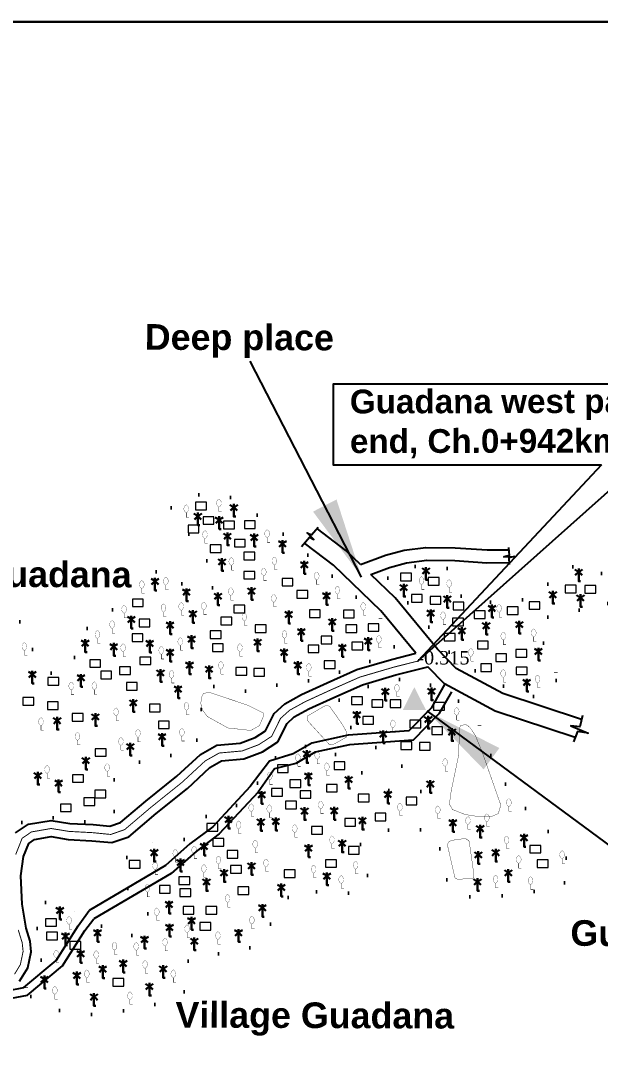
# Model space of a CAD drawing. Header units: millimetres. Extents: x 103 to 33028, y -150542 to -48.
# Drawn here: x 29816 to 30176, y -88851 to -88206 of the extents above; entities that cross this region are included whole.
import ezdxf

# ---------------------------------------------------------------- set-up
doc = ezdxf.new("R2010")
doc.units = ezdxf.units.MM
doc.header["$MEASUREMENT"] = 0
doc.linetypes.add('CENTERX2', pattern=[4, 2.5, -0.5, 0.5, -0.5])
doc.linetypes.add('DOT2', pattern=[0.125, 0, -0.125])
for name, color, linetype, lineweight in [('Bazar', 97, 'Continuous', 15), ('HOUSE', 144, 'Continuous', 18), ('OUTLINE', 7, 'Continuous', 15), ('Pond or Ditch', 7, 'Continuous', 9), ('PUCCA ROAD', 1, 'Continuous', 30)]:
    doc.layers.add(name, color=color, linetype=linetype, lineweight=lineweight)
for name, color, linetype in [('boundary', 7, 'Continuous'), ('Home Stead', 151, 'Continuous'), ('Khal', 4, 'Continuous'), ('TEXT', 5, 'Continuous'), ('Trees', 77, 'Continuous')]:
    doc.layers.add(name, color=color, linetype=linetype)
doc.styles.add('b', font='times.ttf')
doc.styles.get("Standard").update_dxf_attribs({"font": 'arial.ttf'})
doc.styles.add('sum', font='arialbd.ttf')
doc.dimstyles.get("Standard").update_dxf_attribs({"dimtxt": 0.18, "dimasz": 0.18, "dimexe": 0.18, "dimexo": 0.0625, "dimgap": 0.09, "dimtad": 0, "dimtih": 1, "dimtoh": 1, "dimdec": 4, "dimzin": 0, "dimdsep": 46, "dimtxsty": 'Standard', "dimblk": 'DATUMBLANK', "dimcen": 0.09, "dimadec": 0, "dimazin": 0, "dimtfac": 1, "dimtdec": 4, "dimtofl": 0, "dimtmove": 0, "dimatfit": 3, "dimfxl": 1, "dimtolj": 1, "dimtzin": 0, "dimarcsym": 0})

# ---------------------------------------------------------------- blocks, each defined once
blk = doc.blocks.new('A$C7FEE66E4')
at = {"layer": 'Trees', "linetype": 'Continuous', "const_width": 0.000142}
blk.add_lwpolyline([(0, 0.00001, 0.606435), (0, 0.00493, 0.606435)], format="xyb", close=True, dxfattribs=at)
at = {"layer": 'Trees', "linetype": 'Continuous', "const_width": 0.000252}
for points in [[(0, 0.00001), (0, -0.00287)], [(0, -0.00287), (0.00172, -0.00287)]]:
    blk.add_lwpolyline(points, dxfattribs=at)
blk = doc.blocks.new('A$C01DB3217')
at = {"layer": 'Trees', "color": 1, "lineweight": 30}
blk.add_lwpolyline([(0, 0.0028), (0, -0.00714), (0.00154, -0.00714)], dxfattribs=at)
for centre, start, end in [((-0.01201, -0.01535), 41.24911, 62.67823), ((0.01201, -0.01535), 117.32177, 138.75089)]:
    blk.add_arc(centre, 0.01949, start, end, dxfattribs=at)
blk = doc.blocks.new('_DatumBlank')
at = {"color": 0, "linetype": 'ByBlock', "lineweight": -2}
for p, q in [((0, 0.577), (-1, 0)), ((0, -0.577), (0, 0.577)), ((-1, 0), (0, -0.577))]:
    blk.add_line(p, q, dxfattribs=at)

msp = doc.modelspace()

# ---------------------------------------------------------------- hatches: boundary and pattern name
at = {"layer": 'Bazar'}
msp.add_hatch(color=256, dxfattribs=at).paths.add_polyline_path([(30060.88, -88620.16), (30053.66, -88634.42), (30068.11, -88634.42)])

# ---------------------------------------------------------------- linework, layer by layer
at = {"layer": 'boundary', "color": 0, "const_width": 1.32}
msp.add_lwpolyline([(29273.47, -88206.41), (30715.95, -88206.41), (30715.95, -89234.64), (29273.47, -89234.64), (29273.47, -88206.41)], dxfattribs=at)
at = {"layer": 'Home Stead', "color": 7, "linetype": 'DOT2', "lineweight": 50, "ltscale": 159.474072, "flags": 128}
for points in [[(29524.66, -88760.72), (29507.15, -88763.29), (29497.23, -88764.74), (29485.45, -88762.12), (29482.99, -88741.55), (29479.37, -88728.84), (29474.91, -88715.9), (29477.37, -88706.5), (29490.31, -88700.78), (29494.08, -88689.49), (29503.7, -88681.75), (29509.2, -88677.33), (29515.42, -88688.02), (29520.65, -88695.55), (29526.72, -88695.97), (29536.1, -88689.09), (29540.35, -88679.56), (29546.07, -88675.17), (29556.63, -88673.99), (29568.51, -88679.27), (29579.36, -88683.81), (29600.76, -88670.67), (29608.42, -88660.66), (29607.54, -88645.05), (29606.76, -88631.37), (29629.35, -88622.96), (29662.65, -88613.83), (29715.13, -88598.44), (29750.2, -88582.83), (29784.1, -88575.18), (29811.66, -88576.56), (29820.64, -88583.22), (29823.54, -88597.55), (29827.3, -88607.24), (29834.54, -88611.44), (29844.25, -88610.43), (29848.88, -88605.94), (29850.62, -88595.23), (29859.31, -88580.33), (29872.19, -88573.53), (29878.43, -88563.19), (29883.35, -88551.9), (29907.91, -88546.8), (29917.01, -88556.8), (29934.11, -88559.35), (29938.84, -88555.17), (29932.66, -88542.8), (29920.1, -88524.25), (29909.36, -88508.98), (29913.73, -88503.34), (29931.02, -88499.7), (29947.58, -88502.43), (29975.54, -88521.76), (30007.37, -88548.98), (30039.77, -88577.59), (30047.96, -88590.05), (30048.46, -88599.11), (30036.75, -88603.01), (30010.55, -88612.2), (29998.04, -88615.91), (29982.17, -88617.42), (29971.97, -88619.81), (29960.01, -88623.4), (29948.32, -88621.58), (29934.7, -88619.47), (29928.38, -88622.79), (29927.58, -88630.44), (29929.19, -88639.7), (29927.98, -88650.37), (29919.9, -88660.28), (29914.53, -88662.19), (29901.39, -88663.17), (29888.12, -88667.27), (29879.51, -88671.08), (29874.57, -88676.44), (29872.31, -88685.05), (29874.28, -88697.46), (29869.02, -88701.79), (29863.28, -88703.38), (29852.81, -88704.03), (29846.15, -88702.71), (29837.62, -88701.33), (29823.04, -88701.48), (29815.45, -88704.79), (29804.59, -88711.76), (29800.58, -88727.13), (29799.24, -88740.73), (29790.76, -88749.86), (29781.62, -88755.43), (29759.29, -88762.58), (29744.58, -88762.13), (29726.29, -88761.91), (29717.23, -88764.68), (29701.12, -88765.23), (29679.76, -88764.24), (29654.98, -88763.24), (29640.93, -88757.05), (29632.53, -88750.45), (29625.38, -88746.32), (29618.08, -88744.12), (29608.44, -88743.02), (29600.18, -88742.74), (29582.56, -88745.49), (29568.07, -88754.44), (29559.81, -88756.51), (29550.03, -88754.44), (29544.39, -88749.63), (29540.67, -88743.57), (29538.06, -88740.55), (29532, -88739.45), (29527.73, -88741.65), (29525.53, -88745.78), (29525.39, -88753.34), (29524.66, -88760.72)], [(30149.1, -88616.07), (30143.35, -88626.13), (30130.22, -88625.95), (30106.3, -88614.99), (30084.83, -88601.03), (30060.56, -88571.41), (30048.84, -88560.17), (30043.8, -88551.48), (30047.8, -88548.49), (30060.12, -88545.16), (30073.89, -88544.49), (30081.77, -88546.49), (30085.99, -88559.81), (30094.32, -88567.79), (30104.98, -88567.57), (30126.36, -88566.29), (30140.38, -88562.74), (30145.36, -88552.99), (30156.36, -88545.18), (30175.36, -88545.89), (30182.64, -88560.62), (30180.87, -88570.55), (30156.19, -88572.86), (30149.62, -88574.86), (30141.59, -88577.48), (30137.66, -88581.66), (30139.41, -88589.6), (30148.75, -88605.99), (30149.1, -88616.07)], [(29822.32, -88812.48), (29837.45, -88820.71), (29857.37, -88823.96), (29890.12, -88820.33), (29913.48, -88813.06), (29919.04, -88808.65), (29919.8, -88790.85), (29930.53, -88785.69), (29946.23, -88786.26), (29960.98, -88781.48), (29967.3, -88774.59), (29977.68, -88756.32), (29986.49, -88745.99), (30015.19, -88749.11), (30024.83, -88747.49), (30032.76, -88743.11), (30030.9, -88733.5), (30027.02, -88718.33), (30032.93, -88712.76), (30048.11, -88708.21), (30072.48, -88709.1), (30079.49, -88728.24), (30081.92, -88745.5), (30094.87, -88750.62), (30120.77, -88749.81), (30150.45, -88744.69), (30160.7, -88737.14), (30151.8, -88719.88), (30137.77, -88702.09), (30123.2, -88689.95), (30110.52, -88668.38), (30101.35, -88643.85), (30089.35, -88629.49), (30076.1, -88621.41), (30065.23, -88615.98), (30047.99, -88615.32), (30031.69, -88619.95), (30013.26, -88628.56), (30017.11, -88641.81), (30025.19, -88648.43), (30031.82, -88653.6), (30041.36, -88661.29), (30050.25, -88666.32), (30056.87, -88672.94), (30062.57, -88681.55), (30065.09, -88685), (30062.72, -88685.68), (30056.4, -88685.55), (30044.68, -88684.31), (30036.93, -88679.69), (30024.29, -88670.71), (30006.29, -88658.22), (29995.73, -88656.42), (29983.7, -88659.69), (29974.61, -88664.1), (29964.6, -88674.03), (29962.11, -88684.75), (29952.4, -88692.94), (29940.77, -88697.08), (29931.56, -88700.35), (29923.37, -88710.22), (29916.14, -88716.21), (29904.98, -88716.42), (29897.98, -88716.55), (29885.54, -88719.93), (29880.17, -88729.22), (29882.77, -88745.42), (29889.59, -88754.02), (29895.44, -88761.49), (29894.14, -88771.55), (29884.88, -88774.8), (29870.75, -88769.44), (29858.4, -88767.82), (29849.31, -88759.7), (29840.54, -88753.37), (29832.41, -88753.7), (29825.59, -88756.62), (29825.27, -88763.92), (29828.51, -88785.07), (29828.99, -88792.05), (29823.47, -88799.19), (29819.25, -88806.66), (29822.32, -88812.48)]]:
    msp.add_lwpolyline(points, dxfattribs=at)
at = {"layer": 'HOUSE'}
for points in [[(29924.83, -88509.91), (29931.58, -88509.91), (29931.58, -88505.18), (29924.83, -88505.18), (29924.83, -88509.91)], [(29929.5, -88518.89), (29936.25, -88518.89), (29936.25, -88514.16), (29929.5, -88514.16), (29929.5, -88518.89)], [(29920.1, -88524.25), (29926.85, -88524.25), (29926.85, -88519.53), (29920.1, -88519.53), (29920.1, -88524.25)], [(29942.24, -88521.62), (29948.99, -88521.62), (29948.99, -88516.89), (29942.24, -88516.89), (29942.24, -88521.62)], [(29955.2, -88521.5), (29961.95, -88521.5), (29961.95, -88516.78), (29955.2, -88516.78), (29955.2, -88521.5)], [(29933.93, -88536.39), (29940.68, -88536.39), (29940.68, -88531.67), (29933.93, -88531.67), (29933.93, -88536.39)], [(29948.95, -88532.98), (29955.7, -88532.98), (29955.7, -88528.26), (29948.95, -88528.26), (29948.95, -88532.98)], [(29954.86, -88540.94), (29961.61, -88540.94), (29961.61, -88536.21), (29954.86, -88536.21), (29954.86, -88540.94)], [(29954.86, -88552.87), (29961.61, -88552.87), (29961.61, -88548.15), (29954.86, -88548.15), (29954.86, -88552.87)], [(29978.64, -88557.23), (29985.39, -88557.23), (29985.39, -88552.51), (29978.64, -88552.51), (29978.64, -88557.23)], [(30052.27, -88554.08), (30059.02, -88554.08), (30059.02, -88549.35), (30052.27, -88549.35), (30052.27, -88554.08)], [(30069.55, -88556.73), (30076.3, -88556.73), (30076.3, -88552), (30069.55, -88552), (30069.55, -88556.73)], [(30154.74, -88561.45), (30161.49, -88561.45), (30161.49, -88556.73), (30154.74, -88556.73), (30154.74, -88561.45)], [(30166.98, -88561.71), (30173.73, -88561.71), (30173.73, -88556.98), (30166.98, -88556.98), (30166.98, -88561.71)], [(29885.56, -88570.11), (29892.31, -88570.11), (29892.31, -88565.38), (29885.56, -88565.38), (29885.56, -88570.11)], [(29987.85, -88564.73), (29994.6, -88564.73), (29994.6, -88560.01), (29987.85, -88560.01), (29987.85, -88564.73)], [(30059.04, -88567.26), (30065.79, -88567.26), (30065.79, -88562.53), (30059.04, -88562.53), (30059.04, -88567.26)], [(30070.69, -88568.58), (30077.44, -88568.58), (30077.44, -88563.85), (30070.69, -88563.85), (30070.69, -88568.58)], [(29948.61, -88573.94), (29955.36, -88573.94), (29955.36, -88569.21), (29948.61, -88569.21), (29948.61, -88573.94)], [(29995.58, -88576.78), (30002.33, -88576.78), (30002.33, -88572.06), (29995.58, -88572.06), (29995.58, -88576.78)], [(30016.77, -88577.02), (30023.52, -88577.02), (30023.52, -88572.3), (30016.77, -88572.3), (30016.77, -88577.02)], [(30084.97, -88572.05), (30091.72, -88572.05), (30091.72, -88567.32), (30084.97, -88567.32), (30084.97, -88572.05)], [(30098.07, -88577.47), (30104.82, -88577.47), (30104.82, -88572.74), (30098.07, -88572.74), (30098.07, -88577.47)], [(30118.59, -88574.92), (30125.34, -88574.92), (30125.34, -88570.19), (30118.59, -88570.19), (30118.59, -88574.92)], [(30132.19, -88571.75), (30138.94, -88571.75), (30138.94, -88567.02), (30132.19, -88567.02), (30132.19, -88571.75)], [(29889.66, -88582.61), (29896.41, -88582.61), (29896.41, -88577.89), (29889.66, -88577.89), (29889.66, -88582.61)], [(29940.59, -88581.45), (29947.34, -88581.45), (29947.34, -88576.72), (29940.59, -88576.72), (29940.59, -88581.45)], [(30084.62, -88582.09), (30091.37, -88582.09), (30091.37, -88577.37), (30084.62, -88577.37), (30084.62, -88582.09)], [(29933.9, -88589.89), (29940.65, -88589.89), (29940.65, -88585.16), (29933.9, -88585.16), (29933.9, -88589.89)], [(29961.89, -88586.16), (29968.64, -88586.16), (29968.64, -88581.44), (29961.89, -88581.44), (29961.89, -88586.16)], [(30018.35, -88586.16), (30025.1, -88586.16), (30025.1, -88581.44), (30018.35, -88581.44), (30018.35, -88586.16)], [(30032.07, -88585.45), (30038.82, -88585.45), (30038.82, -88580.72), (30032.07, -88580.72), (30032.07, -88585.45)], [(29885.33, -88591.82), (29892.08, -88591.82), (29892.08, -88587.09), (29885.33, -88587.09), (29885.33, -88591.82)], [(30002.86, -88593.15), (30009.61, -88593.15), (30009.61, -88588.42), (30002.86, -88588.42), (30002.86, -88593.15)], [(30079.42, -88591.46), (30086.17, -88591.46), (30086.17, -88586.74), (30079.42, -88586.74), (30079.42, -88591.46)], [(30100.11, -88596.25), (30106.86, -88596.25), (30106.86, -88591.53), (30100.11, -88591.53), (30100.11, -88596.25)], [(29935.27, -88597.96), (29942.02, -88597.96), (29942.02, -88593.23), (29935.27, -88593.23), (29935.27, -88597.96)], [(29994.79, -88598.72), (30001.54, -88598.72), (30001.54, -88593.99), (29994.79, -88593.99), (29994.79, -88598.72)], [(30022.06, -88597.02), (30028.81, -88597.02), (30028.81, -88592.29), (30022.06, -88592.29), (30022.06, -88597.02)], [(30124.08, -88601.42), (30130.83, -88601.42), (30130.83, -88596.7), (30124.08, -88596.7), (30124.08, -88601.42)], [(29858.95, -88607.84), (29865.7, -88607.84), (29865.7, -88603.11), (29858.95, -88603.11), (29858.95, -88607.84)], [(29890.22, -88606.14), (29896.97, -88606.14), (29896.97, -88601.42), (29890.22, -88601.42), (29890.22, -88606.14)], [(30004.8, -88608.61), (30011.55, -88608.61), (30011.55, -88603.88), (30004.8, -88603.88), (30004.8, -88608.61)], [(30111.53, -88604.26), (30118.28, -88604.26), (30118.28, -88599.53), (30111.53, -88599.53), (30111.53, -88604.26)], [(29865.78, -88614.96), (29872.53, -88614.96), (29872.53, -88610.23), (29865.78, -88610.23), (29865.78, -88614.96)], [(29877.51, -88612.29), (29884.26, -88612.29), (29884.26, -88607.56), (29877.51, -88607.56), (29877.51, -88612.29)], [(29949.86, -88612.7), (29956.61, -88612.7), (29956.61, -88607.98), (29949.86, -88607.98), (29949.86, -88612.7)], [(29961.01, -88613.38), (29967.76, -88613.38), (29967.76, -88608.66), (29961.01, -88608.66), (29961.01, -88613.38)], [(30102.13, -88610.42), (30108.88, -88610.42), (30108.88, -88605.69), (30102.13, -88605.69), (30102.13, -88610.42)], [(30124.21, -88612.39), (30130.96, -88612.39), (30130.96, -88607.67), (30124.21, -88607.67), (30124.21, -88612.39)], [(29832.98, -88618.96), (29839.73, -88618.96), (29839.73, -88614.24), (29832.98, -88614.24), (29832.98, -88618.96)], [(29881.82, -88622.08), (29888.57, -88622.08), (29888.57, -88617.35), (29881.82, -88617.35), (29881.82, -88622.08)], [(29817.39, -88631.28), (29824.14, -88631.28), (29824.14, -88626.55), (29817.39, -88626.55), (29817.39, -88631.28)], [(29832.68, -88634.09), (29839.43, -88634.09), (29839.43, -88629.37), (29832.68, -88629.37), (29832.68, -88634.09)], [(29896.07, -88635.43), (29902.82, -88635.43), (29902.82, -88630.7), (29896.07, -88630.7), (29896.07, -88635.43)], [(30021.83, -88630.92), (30028.58, -88630.92), (30028.58, -88626.2), (30021.83, -88626.2), (30021.83, -88630.92)], [(30034.42, -88632.68), (30041.17, -88632.68), (30041.17, -88627.96), (30034.42, -88627.96), (30034.42, -88632.68)], [(30045.75, -88632.81), (30052.5, -88632.81), (30052.5, -88628.08), (30045.75, -88628.08), (30045.75, -88632.81)], [(30072.82, -88634.44), (30079.57, -88634.44), (30079.57, -88629.72), (30072.82, -88629.72), (30072.82, -88634.44)], [(29848.12, -88641.22), (29854.87, -88641.22), (29854.87, -88636.49), (29848.12, -88636.49), (29848.12, -88641.22)], [(29901.71, -88645.96), (29908.46, -88645.96), (29908.46, -88641.24), (29901.71, -88641.24), (29901.71, -88645.96)], [(30028.75, -88643.13), (30035.5, -88643.13), (30035.5, -88638.4), (30028.75, -88638.4), (30028.75, -88643.13)], [(30058.09, -88645.52), (30064.84, -88645.52), (30064.84, -88640.79), (30058.09, -88640.79), (30058.09, -88645.52)], [(30071.69, -88649.54), (30078.44, -88649.54), (30078.44, -88644.82), (30071.69, -88644.82), (30071.69, -88649.54)], [(30052.55, -88658.85), (30059.3, -88658.85), (30059.3, -88654.13), (30052.55, -88654.13), (30052.55, -88658.85)], [(30064.01, -88659.36), (30070.76, -88659.36), (30070.76, -88654.63), (30064.01, -88654.63), (30064.01, -88659.36)], [(29862.37, -88663.17), (29869.12, -88663.17), (29869.12, -88658.45), (29862.37, -88658.45), (29862.37, -88663.17)], [(29975.67, -88673.22), (29982.42, -88673.22), (29982.42, -88668.5), (29975.67, -88668.5), (29975.67, -88673.22)], [(30010.98, -88671.36), (30017.73, -88671.36), (30017.73, -88666.63), (30010.98, -88666.63), (30010.98, -88671.36)], [(29848.27, -88679.34), (29855.02, -88679.34), (29855.02, -88674.62), (29848.27, -88674.62), (29848.27, -88679.34)], [(29983.5, -88682.54), (29990.25, -88682.54), (29990.25, -88677.82), (29983.5, -88677.82), (29983.5, -88682.54)], [(30006.16, -88685.35), (30012.91, -88685.35), (30012.91, -88680.63), (30006.16, -88680.63), (30006.16, -88685.35)], [(29862.14, -88689.01), (29868.89, -88689.01), (29868.89, -88684.28), (29862.14, -88684.28), (29862.14, -88689.01)], [(29972.06, -88688.01), (29978.81, -88688.01), (29978.81, -88683.28), (29972.06, -88683.28), (29972.06, -88688.01)], [(29989.78, -88689.31), (29996.53, -88689.31), (29996.53, -88684.58), (29989.78, -88684.58), (29989.78, -88689.31)], [(30026.02, -88691.49), (30032.77, -88691.49), (30032.77, -88686.76), (30026.02, -88686.76), (30026.02, -88691.49)], [(30055.74, -88693.35), (30062.49, -88693.35), (30062.49, -88688.63), (30055.74, -88688.63), (30055.74, -88693.35)], [(29840.7, -88697.59), (29847.45, -88697.59), (29847.45, -88692.86), (29840.7, -88692.86), (29840.7, -88697.59)], [(29855.39, -88693.73), (29862.14, -88693.73), (29862.14, -88689.01), (29855.39, -88689.01), (29855.39, -88693.73)], [(29980.77, -88695.84), (29987.52, -88695.84), (29987.52, -88691.11), (29980.77, -88691.11), (29980.77, -88695.84)], [(30036.47, -88703.29), (30043.22, -88703.29), (30043.22, -88698.57), (30036.47, -88698.57), (30036.47, -88703.29)], [(29931.86, -88709.66), (29938.61, -88709.66), (29938.61, -88704.93), (29931.86, -88704.93), (29931.86, -88709.66)], [(29996.93, -88711.62), (30003.68, -88711.62), (30003.68, -88706.89), (29996.93, -88706.89), (29996.93, -88711.62)], [(30017.59, -88706.55), (30024.34, -88706.55), (30024.34, -88701.83), (30017.59, -88701.83), (30017.59, -88706.55)], [(29935.59, -88719.1), (29942.34, -88719.1), (29942.34, -88714.38), (29935.59, -88714.38), (29935.59, -88719.1)], [(30019.86, -88724.03), (30026.61, -88724.03), (30026.61, -88719.3), (30019.86, -88719.3), (30019.86, -88724.03)], [(30132.76, -88723.3), (30139.51, -88723.3), (30139.51, -88718.57), (30132.76, -88718.57), (30132.76, -88723.3)], [(29944.42, -88726.43), (29951.17, -88726.43), (29951.17, -88721.71), (29944.42, -88721.71), (29944.42, -88726.43)], [(30005.6, -88732.21), (30012.35, -88732.21), (30012.35, -88727.49), (30005.6, -88727.49), (30005.6, -88732.21)], [(30137.35, -88732.31), (30144.1, -88732.31), (30144.1, -88727.58), (30137.35, -88727.58), (30137.35, -88732.31)], [(29883.5, -88732.65), (29890.25, -88732.65), (29890.25, -88727.92), (29883.5, -88727.92), (29883.5, -88732.65)], [(29946.53, -88735.75), (29953.28, -88735.75), (29953.28, -88731.03), (29946.53, -88731.03), (29946.53, -88735.75)], [(29979.93, -88738.53), (29986.68, -88738.53), (29986.68, -88733.81), (29979.93, -88733.81), (29979.93, -88738.53)], [(29914.46, -88742.83), (29921.21, -88742.83), (29921.21, -88738.11), (29914.46, -88738.11), (29914.46, -88742.83)], [(29902.35, -88748.22), (29909.1, -88748.22), (29909.1, -88743.5), (29902.35, -88743.5), (29902.35, -88748.22)], [(29915.08, -88750.29), (29921.83, -88750.29), (29921.83, -88745.56), (29915.08, -88745.56), (29915.08, -88750.29)], [(29951.13, -88749.05), (29957.88, -88749.05), (29957.88, -88744.32), (29951.13, -88744.32), (29951.13, -88749.05)], [(29917.07, -88761.35), (29923.82, -88761.35), (29923.82, -88756.62), (29917.07, -88756.62), (29917.07, -88761.35)], [(29931.24, -88761.35), (29937.99, -88761.35), (29937.99, -88756.62), (29931.24, -88756.62), (29931.24, -88761.35)], [(29831.49, -88768.87), (29838.24, -88768.87), (29838.24, -88764.15), (29831.49, -88764.15), (29831.49, -88768.87)], [(29832.12, -88777.23), (29838.87, -88777.23), (29838.87, -88772.5), (29832.12, -88772.5), (29832.12, -88777.23)], [(29927.51, -88771.32), (29934.26, -88771.32), (29934.26, -88766.6), (29927.51, -88766.6), (29927.51, -88771.32)], [(29846.66, -88783.04), (29853.41, -88783.04), (29853.41, -88778.31), (29846.66, -88778.31), (29846.66, -88783.04)], [(29873.4, -88806.05), (29880.15, -88806.05), (29880.15, -88801.32), (29873.4, -88801.32), (29873.4, -88806.05)]]:
    msp.add_lwpolyline(points, dxfattribs=at)
at = {"layer": 'Khal', "color": 4, "linetype": 'Continuous'}
for points in [[(29990.68, -88532.67), (29995.69, -88526.88), (29998.39, -88528.28), (29994.16, -88524.1), (29996.92, -88525.37), (30000.97, -88520.67)], [(30027.46, -88543.89), (30018.35, -88535.09), (30000.63, -88521.81), (30000.25, -88521.51)], [(30061.85, -88599.1), (30040.09, -88572.77), (30010.55, -88544.25), (29993.29, -88531.31), (29992.44, -88530.63)], [(30027.46, -88543.89), (30043, -88538.04), (30054.48, -88535.05), (30068.11, -88533.26), (30086.32, -88533.49), (30106.15, -88534.87), (30119.56, -88534.73)], [(30033.82, -88550.04), (30045.43, -88545.67), (30056.01, -88542.92), (30068.58, -88541.26), (30085.99, -88541.49), (30105.92, -88542.87), (30119.81, -88542.72)], [(30164.92, -88640.26), (30115.83, -88624.1), (30086.96, -88608.52), (30075.3, -88596.54), (30048.91, -88564.61), (30033.82, -88550.04)], [(30160.84, -88651.55), (30111.07, -88635.17), (30079.65, -88618.2), (30069.26, -88607.54)], [(30165.5, -88637.81), (30163.86, -88644.75), (30158.12, -88644.23), (30168.93, -88648.77), (30162.4, -88647.65), (30159.79, -88654.17)]]:
    msp.add_lwpolyline(points, dxfattribs=at)
at = {"layer": 'Khal', "lineweight": 25, "ltscale": 0.1}
msp.add_lwpolyline([(30119.45, -88533.23), (30119.83, -88538.32), (30116.52, -88539.14), (30123.08, -88538.95), (30119.68, -88539.7), (30119.86, -88543.88)], dxfattribs=at)
at = {"layer": 'Khal', "color": 7, "linetype": 'CENTERX2', "lineweight": 30, "ltscale": 5, "const_width": 0.577}
for points in [[(29812.93, -88724.26), (29816.95, -88714.13), (29822.75, -88710.2), (29835, -88708.07), (29846.11, -88709.88), (29860.67, -88710.66), (29872.09, -88711.78), (29880.71, -88708.76), (29897.06, -88694.88), (29916.43, -88679.33), (29930.79, -88666.05), (29939.51, -88661.13), (29953.72, -88659.86), (29964.14, -88655.93), (29972.16, -88650.72), (29977.64, -88639.62), (29983.27, -88634.55), (29992.98, -88629.21), (30008.67, -88622), (30026.89, -88613.95), (30047.96, -88607.76), (30063.07, -88603.95)], [(29812.21, -88798.68), (29815.81, -88792.76), (29817.55, -88784.54), (29816.97, -88779.06), (29814.52, -88771.13)]]:
    msp.add_lwpolyline(points, dxfattribs=at)
at = {"layer": 'Khal', "color": 3, "linetype": 'Continuous'}
for points in [[(29812.87, -88710.85), (29820.84, -88705.45), (29834.97, -88703), (29846.65, -88704.91), (29861.04, -88705.67), (29871.48, -88706.69), (29878.18, -88704.34), (29893.87, -88691.03), (29913.16, -88675.54), (29927.82, -88661.98), (29937.99, -88656.24), (29952.6, -88654.94), (29961.87, -88651.44), (29968.28, -88647.28), (29973.59, -88636.54), (29980.36, -88630.45), (29990.73, -88624.74), (30006.61, -88617.44), (30025.16, -88609.25), (30046.64, -88602.93), (30061.85, -88599.1)], [(29815.37, -88803.1), (29820.53, -88794.63), (29822.6, -88784.8), (29821.89, -88778.05), (29819.4, -88770), (29817.04, -88755.03), (29816.07, -88737.47), (29817.79, -88725.56), (29821.03, -88717.4), (29824.67, -88714.94), (29835.02, -88713.14), (29845.58, -88714.86), (29860.29, -88715.65), (29872.7, -88716.86), (29883.24, -88713.17), (29900.24, -88698.74), (29919.69, -88683.12), (29933.75, -88670.12), (29941.03, -88666.01), (29954.85, -88664.78), (29966.41, -88660.41), (29976.03, -88654.17), (29981.7, -88642.69), (29986.19, -88638.66), (29995.23, -88633.68), (30010.72, -88626.56), (30028.61, -88618.66), (30049.27, -88612.58), (30069.26, -88607.54)]]:
    msp.add_lwpolyline(points, dxfattribs=at)
at = {"layer": 'Pond or Ditch', "color": 4, "const_width": 0.21}
for points in [[(29932.16, -88638.48), (29944.94, -88645.54), (29959.12, -88647.1), (29964.51, -88644.14), (29966.88, -88638.65), (29966.93, -88636.22), (29957.28, -88631.43), (29933.44, -88623.41), (29929.68, -88624.03), (29928.58, -88626.35), (29928.03, -88630.19), (29929.08, -88634.26), (29932.16, -88638.48)], [(30089.31, -88644.14), (30088.16, -88663.79), (30083.8, -88684.57), (30082.68, -88692.9), (30084.64, -88696.3), (30092.39, -88699.34), (30099.71, -88700.5), (30109.35, -88700.43), (30113.05, -88698.84), (30114.64, -88693.55), (30102.82, -88659.83), (30098.82, -88650.3), (30095.75, -88645.58), (30093.64, -88643.74), (30092.21, -88643.6), (30091.06, -88643.74), (30089.31, -88644.14)]]:
    msp.add_lwpolyline(points, dxfattribs=at)
for points in [[(30008.61, -88632.7), (30016.09, -88643.37), (30018.48, -88647.64, -0.127831), (30018.96, -88649.47, -0.070538), (30018.72, -88651.19), (30011.41, -88655.34), (30010.21, -88655.78, -0.234846), (30007.65, -88655.49), (29995.08, -88641.74, -0.157502), (29994.18, -88639.75, -0.108797), (29994.34, -88638.15), (30004.58, -88632.16, -0.167948), (30006.51, -88631.78, -0.301993), (30008.61, -88632.7, -0.785852)], [(30094.98, -88716.11), (30097.13, -88731.12), (30097.91, -88737.55, -0.204335), (30097.47, -88739.05), (30088.52, -88739.63, -0.218917), (30086.13, -88738.71), (30081.8, -88719.89, -0.146405), (30082.01, -88716.63), (30083.94, -88715.46), (30091.6, -88714.39, -0.165232), (30093.62, -88714.87, -0.089807), (30094.98, -88716.11, 2.786136)]]:
    msp.add_lwpolyline(points, format="xyb", dxfattribs=at)
at = {"layer": 'PUCCA ROAD', "lineweight": 25}
for points in [[(30079.62, -88618.59), (30071.28, -88633.19), (30057.44, -88647.42), (30019.63, -88650.12), (29997.09, -88655.04), (29985.46, -88661.71), (29970.88, -88666.24), (29958.72, -88682.03), (29935.51, -88706.98), (29921.29, -88717.7), (29906.08, -88731.16), (29858.57, -88758.98)], [(30083.91, -88623.17), (30076.11, -88636.83), (30060.15, -88653.24), (30020.49, -88656.07), (29999.27, -88660.7), (29987.25, -88667.6), (29973.95, -88670.93), (29963.69, -88685.5), (29939.54, -88711.45), (29925.09, -88722.35), (29909.61, -88736.04), (29861.43, -88764.25)], [(29468.06, -88810.87), (29500.77, -88816.14), (29539.32, -88801.25), (29569.14, -88783.38), (29589.53, -88768.5), (29601.48, -88762.94), (29626.76, -88768.92), (29643.06, -88777.99), (29658.61, -88780.23), (29682, -88781.53), (29706.03, -88778.74), (29723.55, -88781.08), (29744.69, -88787.65), (29765.33, -88802.48), (29774.89, -88809.78), (29796.63, -88811.1), (29818.04, -88807.04), (29838.16, -88790.14), (29851.82, -88768.68), (29858.57, -88758.98)], [(29466.29, -88815.65), (29501.3, -88821.29), (29541.52, -88805.76), (29571.91, -88787.55), (29592.08, -88772.82), (29602.02, -88768.2), (29624.93, -88773.63), (29641.44, -88782.81), (29658.12, -88785.21), (29682.15, -88786.54), (29705.99, -88783.78), (29722.47, -88785.98), (29742.43, -88792.18), (29762.35, -88806.5), (29773.06, -88814.68), (29796.95, -88816.13), (29820.25, -88811.71), (29841.96, -88793.47), (29855.99, -88771.46), (29861.43, -88764.25)]]:
    msp.add_lwpolyline(points, dxfattribs=at)
at = {"layer": 'TEXT', "color": 7}
msp.add_lwpolyline([(30177.29, -88481.88), (30063.07, -88603.95), (30200.14, -88481.88), (30258.33, -88481.88), (30258.33, -88431.67), (30010.39, -88431.67), (30010.39, -88481.88)], close=True, dxfattribs=at)

# ---------------------------------------------------------------- block references
at = {"layer": 'Home Stead', "color": 7, "linetype": 'DOT2', "lineweight": 50, "ltscale": 159.474072, "xscale": 1010.508627537463, "yscale": 1010.508627537463, "zscale": 1010.508627537463}
msp.add_blockref('A$C7FEE66E4', (30111.39, -88742.12), dxfattribs=at)
at = {"layer": 'Trees', "linetype": 'DOT2', "ltscale": 0.2, "xscale": 1010.508627537463, "yscale": 1010.508627537463, "zscale": 1010.508627537463}
for p in [(29919.04, -88511.72), (29939.34, -88508.24), (29930.64, -88527.8), (29969.34, -88527.22), (29947.05, -88544.51), (29973.83, -88544.17), (29967.2, -88551.03), (29906.29, -88556.7), (30000.11, -88553.49), (30065.35, -88556.45), (30082.47, -88558.24), (29891.36, -88558.87), (29946.73, -88563.22), (30013.01, -88562.33), (29973.44, -88567.4), (29880.34, -88574.22), (29904.84, -88573.36), (29915.89, -88572.47), (29929.92, -88572.2), (30029.1, -88572.47), (30113.56, -88573.68), (29872.91, -88583.68), (29955.17, -88578.99), (30078.73, -88578.19), (29863.78, -88589.91), (29980.1, -88589.85), (30135.1, -88588.91), (29915.31, -88594.34), (30038.81, -88592.89), (30116.2, -88590.87), (29818.34, -88597.42), (29879.72, -88598.16), (29903.49, -88599.76), (29952.38, -88598.13), (30096.02, -88601.08), (29940.53, -88609.12), (29909.87, -88614.68), (29995.18, -88610.42), (30116.12, -88614.14), (29847.5, -88621.94), (29861.86, -88621.82), (30137.5, -88617.63), (30050, -88623.23), (29919.15, -88634.52), (29875.34, -88638.05), (30087.18, -88637.78), (29828.65, -88644.1), (30047.54, -88645.49), (29851.35, -88653.2), (29889, -88651.33), (29916.25, -88650.75), (29878.39, -88656.45), (29988.43, -88666.49), (30000.49, -88665.03), (29832.44, -88673.83), (29869.83, -88672.67), (30006.4, -88672.19), (30079.99, -88669.5), (29970.95, -88677.89), (29959.42, -88697.67), (29970.67, -88698.34), (30002.66, -88695.93), (30051.88, -88697.28), (30075.44, -88699), (30119.63, -88694.45), (30094.2, -88705.66), (30105.95, -88703.91), (29951.55, -88708.33), (29986.46, -88710.6), (30009.61, -88717.62), (30118.23, -88717.76), (29912.22, -88726.04), (29923.94, -88723.91), (29961.9, -88720.24), (29939.03, -88730.18), (29968.57, -88731.99), (30125.77, -88729.85), (30152.78, -88726.87), (29899.61, -88733.67), (29929.98, -88735.49), (29998.21, -88735.84), (30024.34, -88733.39), (30015.4, -88742.33), (30133.14, -88743), (29894.81, -88747.69), (29944.71, -88754.07), (29900.67, -88762.42), (29846.15, -88767.75), (29959.8, -88767.57), (29919.52, -88772.93), (29938.72, -88777.12), (29874.39, -88783.72), (29887.89, -88783.9), (29905.83, -88781.24), (29838.15, -88788.69), (29863.02, -88789.05), (29893.39, -88795.08), (29857.16, -88800.94), (29910.98, -88800.94), (29837.26, -88811.24), (29883.98, -88814.61)]:
    msp.add_blockref('A$C7FEE66E4', p, dxfattribs=at)
at = {"layer": 'Trees', "ltscale": 0.1, "xscale": 796.8582568693673, "yscale": 796.8582568693673, "zscale": 796.8582568693635}
for p in [(29948.56, -88508.39), (29926.24, -88513.84), (29939.49, -88516.14), (29944.6, -88526.19), (29961.24, -88526.94), (29978.91, -88530.91), (29941.21, -88542.16), (29992.43, -88543.95), (30068.11, -88547.79), (30163.07, -88548.58), (29899.54, -88554.32), (29919.1, -88560.98), (29959.59, -88560.28), (30054.26, -88558.15), (29938.75, -88563.5), (30006.23, -88563.22), (30081.37, -88565.23), (30147, -88562.55), (30164.23, -88564.57), (29923.15, -88574.54), (29982.71, -88574.81), (30071.05, -88574.03), (30109.12, -88571.09), (29884.82, -88578), (29908.94, -88581.45), (30009.82, -88579.49), (30126.14, -88581.12), (29990.54, -88585.63), (30090.46, -88585.09), (30105.54, -88581.84), (29856.1, -88592.64), (29896.3, -88592.92), (29922.24, -88590.15), (29963.39, -88592.12), (30032.13, -88591.4), (29873.9, -88594.93), (29908.94, -88598.47), (29979.84, -88598.45), (30016.06, -88595.55), (30138.01, -88597.9), (29921, -88606.32), (29988.37, -88606.32), (29823.27, -88612.15), (29903, -88611.24), (29933.19, -88608.96), (29853.52, -88614.26), (30130.77, -88617.15), (29913.91, -88621.28), (30042.81, -88622.8), (30071.53, -88622.62), (29886.06, -88629.89), (29862.49, -88638.6), (30025.08, -88637.27), (29838.69, -88640.89), (30069.41, -88640.23), (29903.96, -88650.94), (30041.54, -88649.27), (30084.17, -88647.94), (29884.23, -88657.01), (29993.94, -88661.6), (29856.57, -88665.71), (29826.68, -88675.07), (29994.96, -88675.4), (30020.01, -88677.57), (29839.62, -88679.77), (30070.81, -88680.28), (29965.88, -88687.04), (30044.39, -88686.81), (29992.51, -88697.09), (30011.04, -88696.92), (29945.29, -88702.4), (29965.42, -88703.92), (29974.66, -88703.54), (30028.56, -88703.08), (30084.84, -88704.43), (30101.76, -88708.05), (30129.08, -88713.72), (29899, -88723), (29930.18, -88719.08), (29995.04, -88720.11), (30015.95, -88717.12), (30111.45, -88722.98), (29915.47, -88729.02), (30100.66, -88724.36), (29942.51, -88735.61), (29959.59, -88731.25), (30119.3, -88735.56), (29931.58, -88741.21), (30006.42, -88737.57), (30100.16, -88741.2), (29978.11, -88744.57), (29908.32, -88755.21), (29840.44, -88758.9), (29966.34, -88757.31), (29922.33, -88765.3), (29843.93, -88774.89), (29863.84, -88772.83), (29908.59, -88769.54), (29951.48, -88772.86), (29893.04, -88776.96), (29924.01, -88778.08), (29853.33, -88785.85), (29879.81, -88791.87), (29850.94, -88799.3), (29867.06, -88795.37), (29904.67, -88795.3), (29830.76, -88801.82), (29896.07, -88806.3), (29861.6, -88812.74)]:
    msp.add_blockref('A$C01DB3217', p, dxfattribs=at)

# ---------------------------------------------------------------- texts
at = {"layer": 'OUTLINE', "ltscale": 0.1, "insert": (30062.7, -88597.72), "char_height": 8.328, "width": 388.5727, "attachment_point": 1, "style": 'b'}
msp.add_mtext('-0.315', dxfattribs=at)
at = {"layer": 'TEXT', "color": 7, "attachment_point": 1, "style": 'sum'}
for s, insert, char_height, width, rotation in [('Deep place', (29893.25, -88394.4), 15.947, 308.697, 359.79331), ('Guadana west para khal \\Pend, Ch.0+942km', (30020.74, -88435.17), 14.7861, 286.2232, 0.10923), ('Village Guadana', (29711.76, -88541.59), 15.9471, 308.697, 359.79331), ('Guadana Bazar', (30157.98, -88765.06), 15.9471, 308.697, 359.79331), ('Village Guadana', (29912.34, -88815.92), 15.9471, 308.697, 359.79331)]:
    msp.add_mtext(s, dxfattribs=dict(at, insert=insert, char_height=char_height, width=width, rotation=rotation))

# ---------------------------------------------------------------- leaders
at = {"layer": 'TEXT', "color": 0, "lineweight": 25}
for points in [[(30028.09, -88551.67), (29958.83, -88417.48)], [(30068.63, -88634.98), (30243.61, -88764.19)]]:
    msp.add_leader(points, dimstyle='Standard', override={"dimscale": 0.5, "dimasz": 100, "dimgap": 0.09, "dimtad": 0}, dxfattribs=at)

doc.saveas('drawing.dxf')
